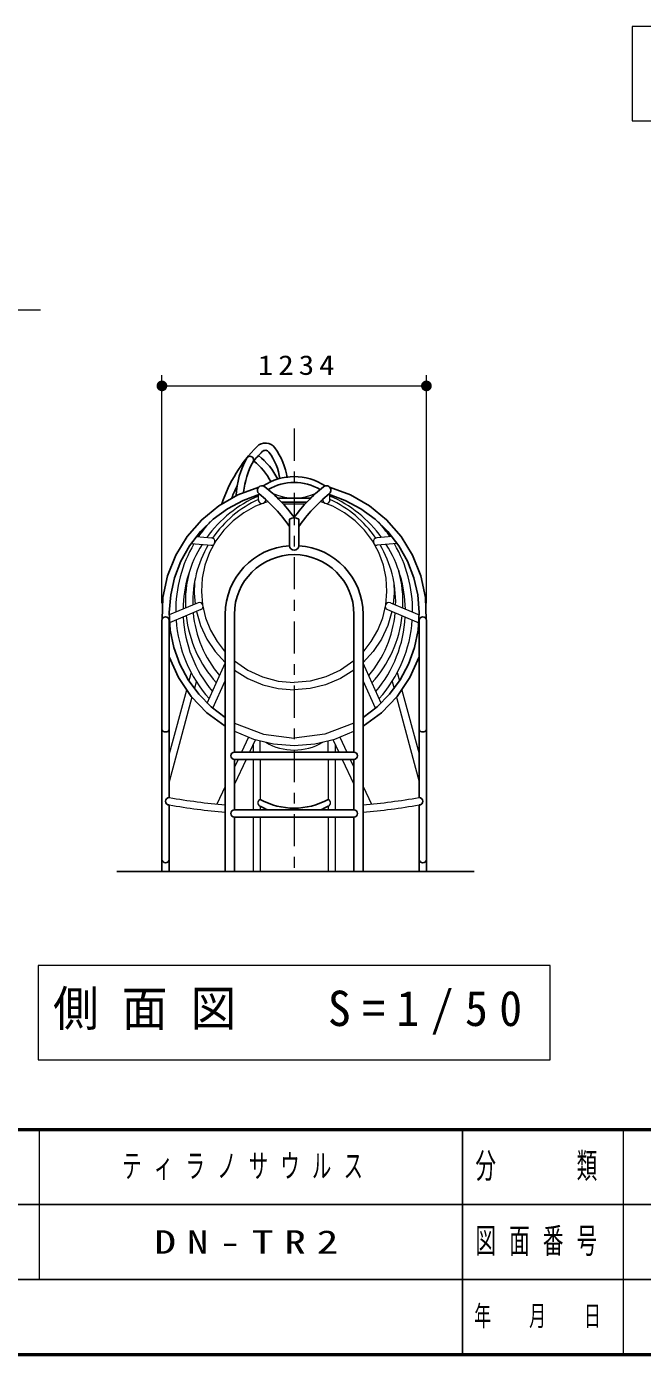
# Model space of a CAD drawing. Units: millimetres on the paper, with parts at other scales. Extents: x -365 to 0, y -47 to 257.
# Drawn here: x -170.7 to -113.2, y 0 to 124 of the extents above; entities that cross this region are included whole.
import ezdxf

# ---------------------------------------------------------------- set-up
doc = ezdxf.new("R2010")
doc.units = ezdxf.units.MM
doc.linetypes.add('USER1', pattern=[4.5, 2.5, -2])
doc.linetypes.add('USER2', pattern=[6, 3, -1, 1, -1])
doc.layers.add('LY_1', color=7, linetype='Continuous', lineweight=25)
doc.styles.add('ＭＳ ゴシック', font='')
doc.styles.get('ＭＳ ゴシック').set_extended_font_data('MS Gothic')

# ---------------------------------------------------------------- blocks, each defined once
blk = doc.blocks.new('filled_dot')
at = {"color": 0, "linetype": 'Continuous', "lineweight": -2, "const_width": 1.25}
blk.add_lwpolyline([(-0.625, 0, 1), (0.625, 0, 1)], format="xyb", close=True, dxfattribs=at)

msp = doc.modelspace()

# ---------------------------------------------------------------- linework, layer by layer
at = {"layer": 'LY_1', "lineweight": 13}
for p, q in [((-114.163, 124.004), (-114.163, 115.204)), ((-61.863, 124.004), (-114.163, 124.004)), ((-114.163, 115.204), (-61.863, 115.204)), ((-208.51, 97.554), (-169.385, 97.554)), ((-158.048, 70.165), (-158.048, 91.446)), ((-133.368, 70.165), (-133.368, 91.446)), ((-158.048, 90.446), (-133.368, 90.446)), ((-149.048, 79.814), (-149.048, 80.289)), ((-142.368, 79.814), (-142.368, 80.289)), ((-155.327, 75.726), (-153.465, 75.57)), ((-154.852, 76.369), (-153.409, 76.248)), ((-136.563, 76.369), (-138.007, 76.248)), ((-136.088, 75.726), (-137.95, 75.57)), ((-154.682, 70.191), (-157.367, 69.06)), ((-154.418, 69.564), (-157.338, 68.334)), ((-136.997, 69.564), (-134.077, 68.334)), ((-136.733, 70.191), (-134.048, 69.06)), ((-153.823, 60.828), (-152.135, 64.565)), ((-137.592, 60.828), (-139.281, 64.565)), ((-155.327, 63.672), (-155.531, 62.911)), ((-136.089, 63.672), (-135.884, 62.911)), ((-155.765, 62.044), (-157.368, 56.086)), ((-154.845, 62.843), (-155.023, 62.182)), ((-153.294, 60.348), (-152.135, 62.914)), ((-138.121, 60.348), (-139.281, 62.914)), ((-136.57, 62.843), (-136.392, 62.182)), ((-135.651, 62.044), (-134.048, 56.086)), ((-155.243, 61.365), (-157.368, 53.469)), ((-136.172, 61.365), (-134.048, 53.469)), ((-149.97, 57.633), (-150.62, 56.254)), ((-149.321, 57.416), (-149.869, 56.254)), ((-148.868, 56.254), (-148.868, 57.287)), ((-142.548, 56.254), (-142.548, 57.287)), ((-142.094, 57.416), (-141.547, 56.254)), ((-141.445, 57.633), (-140.795, 56.254)), ((-149.548, 56.935), (-149.548, 56.254)), ((-141.868, 56.935), (-141.868, 56.254)), ((-150.941, 55.574), (-151.281, 54.853)), ((-150.189, 55.574), (-151.281, 53.258)), ((-149.548, 55.574), (-149.548, 50.848)), ((-148.868, 55.574), (-148.868, 51.831)), ((-142.548, 55.574), (-142.548, 51.831)), ((-141.868, 55.574), (-141.868, 50.848)), ((-141.226, 55.574), (-140.135, 53.258)), ((-140.474, 55.574), (-140.135, 54.853)), ((-152.135, 53.042), (-152.912, 51.391)), ((-139.281, 53.042), (-138.503, 51.391)), ((-148.868, 51.188), (-148.868, 50.848)), ((-142.548, 51.188), (-142.548, 50.848)), ((-149.548, 50.174), (-149.548, 45.114)), ((-148.868, 50.174), (-148.868, 45.114)), ((-142.548, 50.174), (-142.548, 45.114)), ((-141.868, 50.174), (-141.868, 45.114)), ((-169.608, 36.319), (-169.608, 27.519)), ((-121.808, 36.319), (-169.608, 36.319)), ((-121.808, 27.519), (-121.808, 36.319)), ((-169.608, 27.519), (-121.808, 27.519)), ((-169.5, 21), (-169.5, 7)), ((-115, 21), (-115, 0))]:
    msp.add_line(p, q, dxfattribs=at)
at = {"layer": 'LY_1', "linetype": 'USER2', "lineweight": 13}
msp.add_line((-145.708, 86.454), (-145.708, 45.114), dxfattribs=at)
at = {"layer": 'LY_1'}
for p, q in [((-147.265, 79.975), (-144.15, 79.975)), ((-146.903, 79.604), (-144.512, 79.604)), ((-145.814, 78.325), (-145.601, 78.325)), ((-146.135, 75.527), (-146.135, 77.998)), ((-145.281, 75.527), (-145.281, 77.998)), ((-158.048, 68.547), (-158.048, 45.114)), ((-157.368, 68.547), (-157.368, 52.001)), ((-152.135, 69.114), (-152.135, 45.114)), ((-151.281, 69.114), (-151.281, 56.254)), ((-140.135, 69.114), (-140.135, 56.254)), ((-139.281, 69.114), (-139.281, 45.114)), ((-134.048, 68.547), (-134.048, 52.001)), ((-133.368, 68.547), (-133.368, 45.114)), ((-151.281, 56.254), (-140.135, 56.254)), ((-151.281, 55.574), (-151.281, 50.848)), ((-151.281, 55.574), (-140.135, 55.574)), ((-140.135, 55.574), (-140.135, 50.848)), ((-157.368, 51.311), (-157.368, 45.114)), ((-151.281, 50.848), (-140.135, 50.848)), ((-134.048, 51.311), (-134.048, 45.114)), ((-151.281, 50.174), (-151.281, 45.114)), ((-151.281, 50.174), (-140.135, 50.174)), ((-140.135, 50.174), (-140.135, 45.114)), ((-162.264, 45.114), (-128.925, 45.114)), ((-130, 21), (-130, 0)), ((-182.5, 14), (-70, 14)), ((-237.5, 7), (0, 7))]:
    msp.add_line(p, q, dxfattribs=at)
at = {"layer": 'LY_1', "linetype": 'USER1', "lineweight": 13}
msp.add_line((-146.742, 79.431), (-144.673, 79.431), dxfattribs=at)
at = {"layer": 'LY_1', "lineweight": 50}
for p, q in [((-365, 21), (0, 21)), ((-365, 0), (0, 0))]:
    msp.add_line(p, q, dxfattribs=at)
at = {"layer": 'LY_1'}
for points in [[(-149.011, 81.004), (-150.951, 80.288), (-152.743, 79.26), (-154.338, 77.947), (-155.691, 76.388), (-156.762, 74.625), (-157.523, 72.709), (-157.952, 70.693), (-158.036, 68.635)], [(-142.404, 81.004), (-140.464, 80.288), (-138.672, 79.26), (-137.077, 77.947), (-135.724, 76.388), (-134.653, 74.625), (-133.892, 72.709), (-133.463, 70.693), (-133.379, 68.635)], [(-148.921, 80.326), (-150.479, 79.759), (-151.941, 78.977), (-153.276, 77.997), (-154.459, 76.838), (-155.464, 75.523), (-156.271, 74.08), (-156.865, 72.537), (-157.233, 70.926), (-157.367, 69.28), (-157.265, 67.631), (-156.93, 66.013), (-156.367, 64.459), (-155.588, 63), (-154.609, 61.666), (-153.45, 60.484), (-152.135, 59.477)], [(-142.494, 80.326), (-140.936, 79.759), (-139.474, 78.977), (-138.139, 77.997), (-136.957, 76.838), (-135.951, 75.523), (-135.144, 74.08), (-134.55, 72.537), (-134.183, 70.926), (-134.048, 69.28), (-134.15, 67.631), (-134.485, 66.013), (-135.048, 64.459), (-135.827, 63), (-136.806, 61.666), (-137.965, 60.484), (-139.281, 59.477)], [(-157.368, 65.142), (-156.502, 63.21), (-155.316, 61.455), (-153.846, 59.928), (-152.135, 58.675)], [(-134.048, 65.142), (-134.913, 63.21), (-136.099, 61.455), (-137.569, 59.928), (-139.281, 58.675)]]:
    msp.add_lwpolyline(points, dxfattribs=at)
at = {"layer": 'LY_1', "lineweight": 13}
for points in [[(-148.145, 79.639), (-149.315, 79.204), (-150.409, 78.607), (-151.406, 77.858), (-152.284, 76.975), (-153.026, 75.975), (-153.616, 74.879), (-154.041, 73.71), (-154.293, 72.493), (-154.367, 71.252), (-154.261, 70.013), (-153.976, 68.802), (-153.521, 67.645), (-152.902, 66.565), (-152.135, 65.585)], [(-139.281, 65.585), (-138.513, 66.565), (-137.895, 67.645), (-137.439, 68.802), (-137.155, 70.013), (-137.048, 71.252), (-137.122, 72.493), (-137.374, 73.71), (-137.799, 74.879), (-138.389, 75.975), (-139.131, 76.975), (-140.009, 77.858), (-141.006, 78.607), (-142.101, 79.204), (-143.27, 79.639)], [(-155.019, 72.087), (-155.043, 71.079), (-154.957, 70.075)], [(-136.396, 72.087), (-136.372, 71.079), (-136.458, 70.075)], [(-154.834, 69.389), (-154.437, 68.057), (-153.845, 66.8), (-153.072, 65.644), (-152.135, 64.616)], [(-136.581, 69.389), (-136.978, 68.057), (-137.57, 66.8), (-138.343, 65.644), (-139.281, 64.616)], [(-151.281, 64.764), (-150.043, 63.9), (-148.673, 63.263), (-147.213, 62.872), (-145.708, 62.741)], [(-140.135, 64.764), (-141.372, 63.9), (-142.742, 63.263), (-144.202, 62.872), (-145.708, 62.741)], [(-151.281, 63.901), (-150.017, 63.113), (-148.643, 62.535), (-147.194, 62.182), (-145.708, 62.064)], [(-140.135, 63.901), (-141.399, 63.113), (-142.772, 62.535), (-144.221, 62.182), (-145.708, 62.064)], [(-151.281, 58.966), (-148.583, 57.913), (-145.708, 57.554)], [(-140.135, 58.966), (-142.832, 57.913), (-145.708, 57.554)], [(-151.281, 58.201), (-149.5, 57.472), (-147.627, 57.027), (-145.708, 56.877), (-143.788, 57.027), (-141.915, 57.472), (-140.135, 58.201)]]:
    msp.add_lwpolyline(points, dxfattribs=at)
at = {"layer": 'LY_1'}
for centre, radius, start, end in [((-139.136, 74.925), 14.073, 135.50475, 161.24787), ((-148.396, 84.023), 1.091, 36.4205, 135.50475), ((-148.396, 84.023), 0.411, 36.4205, 135.50475), ((-152.552, 80.956), 6.256, 8.23344, 36.4205), ((-143.132, 79.8), 8.012, 150.87366, 177.13518), ((-143.132, 79.8), 7.332, 150.87366, 174.38491), ((-149.835, 83.534), 0.34, 330.87366, 150.87366), ((-139.136, 74.925), 13.393, 135.50475, 141.05123), ((-153.259, 78.638), 6.101, 28.06947, 51.74857), ((-153.259, 78.638), 6.781, 27.31228, 51.48509), ((-152.552, 80.956), 5.576, 8.23344, 36.4205), ((-145.708, 76.703), 5.272, 56.80401, 123.19598), ((-139.136, 74.925), 13.393, 152.79445, 157.73666), ((-148.708, 80.703), 0.427, 50.67314, 230.67314), ((-158.847, 68.327), 16.427, 36.87979, 50.67314), ((-145.708, 76.703), 4.728, 59.29728, 120.70272), ((-132.568, 68.327), 16.427, 129.32686, 143.12021), ((-142.708, 80.703), 0.427, 309.32686, 129.32686), ((-158.847, 68.327), 15.573, 35.2797, 50.67314), ((-132.568, 68.327), 15.573, 129.32686, 144.7203), ((-145.708, 77.423), 0.717, 53.43199, 126.56846), ((-145.708, 69.114), 6.427, 93.80945, 180), ((-145.708, 69.114), 5.573, 0, 180), ((-145.708, 75.527), 0.427, 180, 0), ((-145.708, 69.114), 6.427, 0, 86.19055), ((-157.708, 68.547), 0.34, 0, 180), ((-133.708, 68.547), 0.34, 0, 180), ((-157.708, 58.523), 0.395, 210.58148, 329.41852), ((-133.708, 58.523), 0.395, 210.58148, 329.41852), ((-151.281, 55.914), 0.34, 90, 270), ((-140.135, 55.914), 0.34, 270, 90), ((-157.363, 51.656), 0.345, 90.80609, 269.19391), ((-151.281, 50.511), 0.337, 90, 270), ((-145.708, 57.515), 6.504, 240.93165, 299.06835), ((-145.708, 56.872), 6.504, 240.93165, 247.86211), ((-145.708, 56.872), 6.504, 292.13789, 299.06835), ((-140.135, 50.511), 0.337, 270, 90), ((-134.052, 51.656), 0.345, 270.80609, 89.19391), ((-157.708, 46.248), 0.34, 180, 0), ((-133.708, 46.248), 0.34, 180, 0)]:
    msp.add_arc(centre, radius, start, end, dxfattribs=at)
at = {"layer": 'LY_1', "lineweight": 13}
for centre, radius, start, end in [((-144.409, 69.452), 11.673, 113.4154, 144.16077), ((-144.603, 70.247), 10.577, 114.84583, 145.48698), ((-148.708, 79.814), 0.34, 180, 0), ((-145.708, 84.703), 4.728, 244.37769, 295.62231), ((-142.708, 79.814), 0.34, 180, 0), ((-146.812, 70.247), 10.577, 34.51302, 65.15417), ((-147.006, 69.452), 11.673, 35.83923, 66.5846), ((-144.409, 69.452), 12.353, 137.86929, 146.04084), ((-147.006, 69.452), 12.353, 33.95916, 42.13071), ((-144.409, 69.452), 12.353, 149.59342, 180.63518), ((-153.437, 75.909), 0.34, 265.20402, 85.20402), ((-137.978, 75.909), 0.34, 94.79598, 274.79598), ((-147.006, 69.452), 12.353, 359.36482, 30.40657), ((-144.409, 69.452), 11.673, 147.98247, 179.26587), ((-144.603, 70.247), 10.577, 149.64573, 181.4364), ((-146.812, 70.247), 10.577, 358.5636, 30.35427), ((-147.006, 69.452), 11.673, 0.73413, 32.01752), ((-144.603, 70.247), 11.257, 164.99689, 182.78697), ((-146.812, 70.247), 11.257, 357.21303, 15.00311), ((-154.55, 69.877), 0.34, 292.84163, 112.84163), ((-136.865, 69.877), 0.34, 67.15837, 247.15837), ((-144.409, 69.452), 12.353, 184.00329, 221.66427), ((-144.409, 69.452), 11.673, 182.86062, 220.16799), ((-144.603, 70.247), 11.257, 186.43145, 221.99081), ((-144.603, 70.247), 10.577, 185.34354, 220.36404), ((-146.812, 70.247), 10.577, 319.63596, 354.65646), ((-146.812, 70.247), 11.257, 318.00919, 353.56855), ((-147.006, 69.452), 11.673, 319.83201, 357.13938), ((-147.006, 69.452), 12.353, 318.33573, 355.99671), ((-145.708, 61.714), 5.272, 239.69836, 300.30164), ((-145.708, 120.678), 69.66, 260.36422, 264.70622), ((-145.708, 120.678), 70.34, 260.45825, 264.75754), ((-148.765, 51.509), 0.338, 107.69146, 252.30854), ((-142.65, 51.509), 0.338, 287.69146, 72.30854), ((-145.708, 120.678), 69.66, 275.29378, 279.63578), ((-145.708, 120.678), 70.34, 275.24246, 279.54175)]:
    msp.add_arc(centre, radius, start, end, dxfattribs=at)

# ---------------------------------------------------------------- block references
at = {"layer": 'LY_1', "lineweight": 13, "xscale": 0.4, "yscale": 0.4}
msp.add_blockref('filled_dot', (-158.048, 90.446), dxfattribs=at)
at = {"layer": 'LY_1', "lineweight": 13, "xscale": 0.4, "yscale": 0.4, "rotation": 180}
msp.add_blockref('filled_dot', (-133.368, 90.446), dxfattribs=at)

# ---------------------------------------------------------------- texts
at = {"layer": 'LY_1', "style": 'ＭＳ ゴシック'}
for s, insert, char_height, attachment_point in [('\\T1.33;\\W1.15;1234', (-145.28, 91.446), 1.833, 8), ('\\T1.5;\\W0.95;側面図\u3000S=1/50', (-168.208, 31.919), 3.299, 4), ('\\T1.64;\\W0.6;ティラノサウルス', (-161.75, 17.5), 2.199, 4), ('\\T1.64;\\W0.6;分\u3000\u3000類', (-122.5, 17.5), 2.346, 5), ('\\T1.5;\\W1.35;DN-TR2', (-158.75, 10.5), 2.199, 4), ('\\T1.64;\\W0.6;図面番号', (-122.5, 10.5), 2.346, 5), ('\\T1.64;\\W0.6;年\u3000月\u3000日', (-122.5, 3.5), 1.906, 5)]:
    msp.add_mtext(s, dxfattribs=dict(at, insert=insert, char_height=char_height, attachment_point=attachment_point))

doc.saveas('drawing.dxf')
